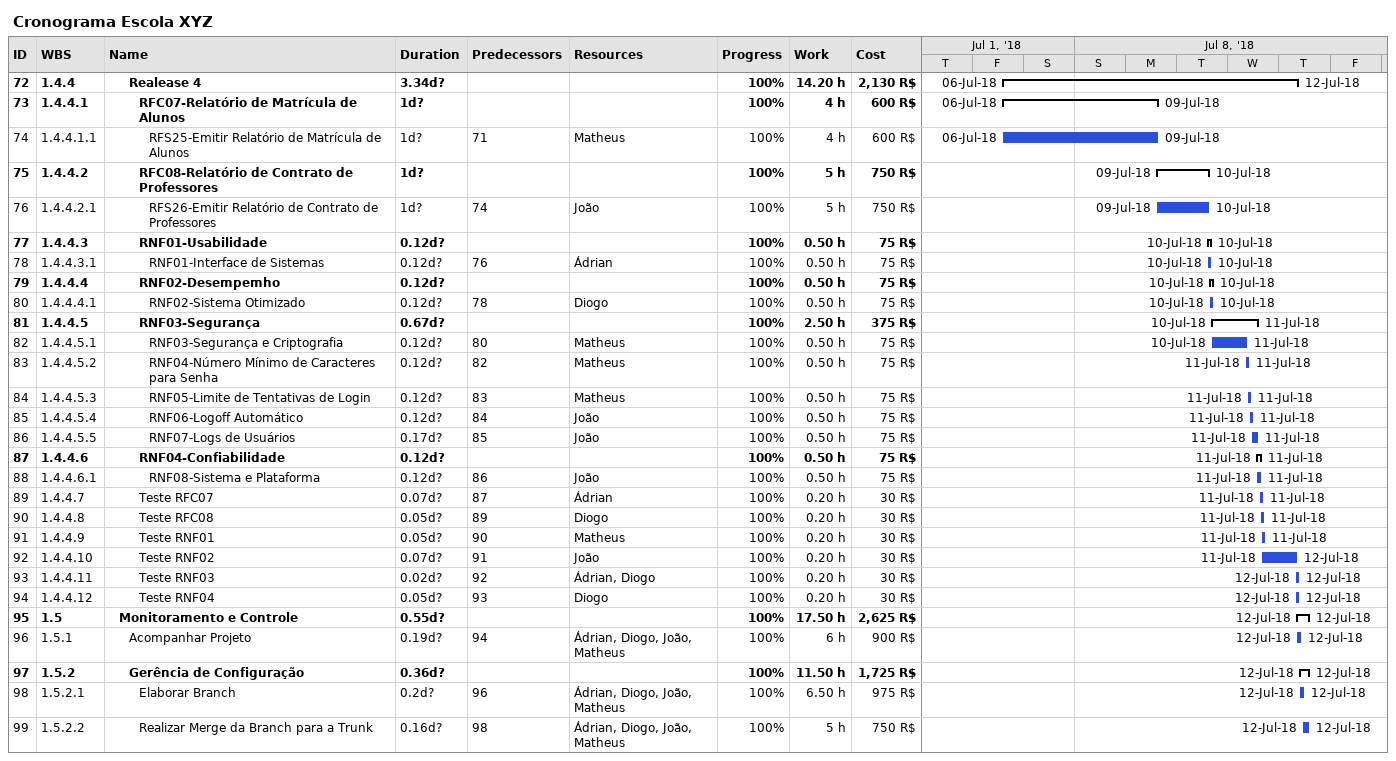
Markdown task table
Cronograma Escola XYZ

| ID | WBS | Task | Duration | Start | Finish | Predecessors | Resources | % complete | Work (h) | Cost (R$) |
|---|---|---|---|---|---|---|---|---|---|---|
| 72 | 1.4.4 | **Realease 4** | 3.34d? | 2018-07-06 | 2018-07-12 |  |  | 100 | 14.20 | 2130 |
| 73 | 1.4.4.1 | **RFC07-Relatório de Matrícula de Alunos** | 1d? | 2018-07-06 | 2018-07-09 |  |  | 100 | 4 | 600 |
| 74 | 1.4.4.1.1 | RFS25-Emitir Relatório de Matrícula de Alunos | 1d? | 2018-07-06 | 2018-07-09 | 71 | Matheus | 100 | 4 | 600 |
| 75 | 1.4.4.2 | **RFC08-Relatório de Contrato de Professores** | 1d? | 2018-07-09 | 2018-07-10 |  |  | 100 | 5 | 750 |
| 76 | 1.4.4.2.1 | RFS26-Emitir Relatório de Contrato de Professores | 1d? | 2018-07-09 | 2018-07-10 | 74 | João | 100 | 5 | 750 |
| 77 | 1.4.4.3 | **RNF01-Usabilidade** | 0.12d? | 2018-07-10 | 2018-07-10 |  |  | 100 | 0.50 | 75 |
| 78 | 1.4.4.3.1 | RNF01-Interface de Sistemas | 0.12d? | 2018-07-10 | 2018-07-10 | 76 | Ádrian | 100 | 0.50 | 75 |
| 79 | 1.4.4.4 | **RNF02-Desempemho** | 0.12d? | 2018-07-10 | 2018-07-10 |  |  | 100 | 0.50 | 75 |
| 80 | 1.4.4.4.1 | RNF02-Sistema Otimizado | 0.12d? | 2018-07-10 | 2018-07-10 | 78 | Diogo | 100 | 0.50 | 75 |
| 81 | 1.4.4.5 | **RNF03-Segurança** | 0.67d? | 2018-07-10 | 2018-07-11 |  |  | 100 | 2.50 | 375 |
| 82 | 1.4.4.5.1 | RNF03-Segurança e Criptografia | 0.12d? | 2018-07-10 | 2018-07-11 | 80 | Matheus | 100 | 0.50 | 75 |
| 83 | 1.4.4.5.2 | RNF04-Número Mínimo de Caracteres para Senha | 0.12d? | 2018-07-11 | 2018-07-11 | 82 | Matheus | 100 | 0.50 | 75 |
| 84 | 1.4.4.5.3 | RNF05-Limite de Tentativas de Login | 0.12d? | 2018-07-11 | 2018-07-11 | 83 | Matheus | 100 | 0.50 | 75 |
| 85 | 1.4.4.5.4 | RNF06-Logoff Automático | 0.12d? | 2018-07-11 | 2018-07-11 | 84 | João | 100 | 0.50 | 75 |
| 86 | 1.4.4.5.5 | RNF07-Logs de Usuários | 0.17d? | 2018-07-11 | 2018-07-11 | 85 | João | 100 | 0.50 | 75 |
| 87 | 1.4.4.6 | **RNF04-Confiabilidade** | 0.12d? | 2018-07-11 | 2018-07-11 |  |  | 100 | 0.50 | 75 |
| 88 | 1.4.4.6.1 | RNF08-Sistema e Plataforma | 0.12d? | 2018-07-11 | 2018-07-11 | 86 | João | 100 | 0.50 | 75 |
| 89 | 1.4.4.7 | Teste RFC07 | 0.07d? | 2018-07-11 | 2018-07-11 | 87 | Ádrian | 100 | 0.20 | 30 |
| 90 | 1.4.4.8 | Teste RFC08 | 0.05d? | 2018-07-11 | 2018-07-11 | 89 | Diogo | 100 | 0.20 | 30 |
| 91 | 1.4.4.9 | Teste RNF01 | 0.05d? | 2018-07-11 | 2018-07-11 | 90 | Matheus | 100 | 0.20 | 30 |
| 92 | 1.4.4.10 | Teste RNF02 | 0.07d? | 2018-07-11 | 2018-07-12 | 91 | João | 100 | 0.20 | 30 |
| 93 | 1.4.4.11 | Teste RNF03 | 0.02d? | 2018-07-12 | 2018-07-12 | 92 | Ádrian, Diogo | 100 | 0.20 | 30 |
| 94 | 1.4.4.12 | Teste RNF04 | 0.05d? | 2018-07-12 | 2018-07-12 | 93 | Diogo | 100 | 0.20 | 30 |
| 95 | 1.5 | **Monitoramento e Controle** | 0.55d? | 2018-07-12 | 2018-07-12 |  |  | 100 | 17.50 | 2625 |
| 96 | 1.5.1 | Acompanhar Projeto | 0.19d? | 2018-07-12 | 2018-07-12 | 94 | Ádrian, Diogo, João, Matheus | 100 | 6 | 900 |
| 97 | 1.5.2 | **Gerência de Configuração** | 0.36d? | 2018-07-12 | 2018-07-12 |  |  | 100 | 11.50 | 1725 |
| 98 | 1.5.2.1 | Elaborar Branch | 0.2d? | 2018-07-12 | 2018-07-12 | 96 | Ádrian, Diogo, João, Matheus | 100 | 6.50 | 975 |
| 99 | 1.5.2.2 | Realizar Merge da Branch para a Trunk | 0.16d? | 2018-07-12 | 2018-07-12 | 98 | Ádrian, Diogo, João, Matheus | 100 | 5 | 750 |
